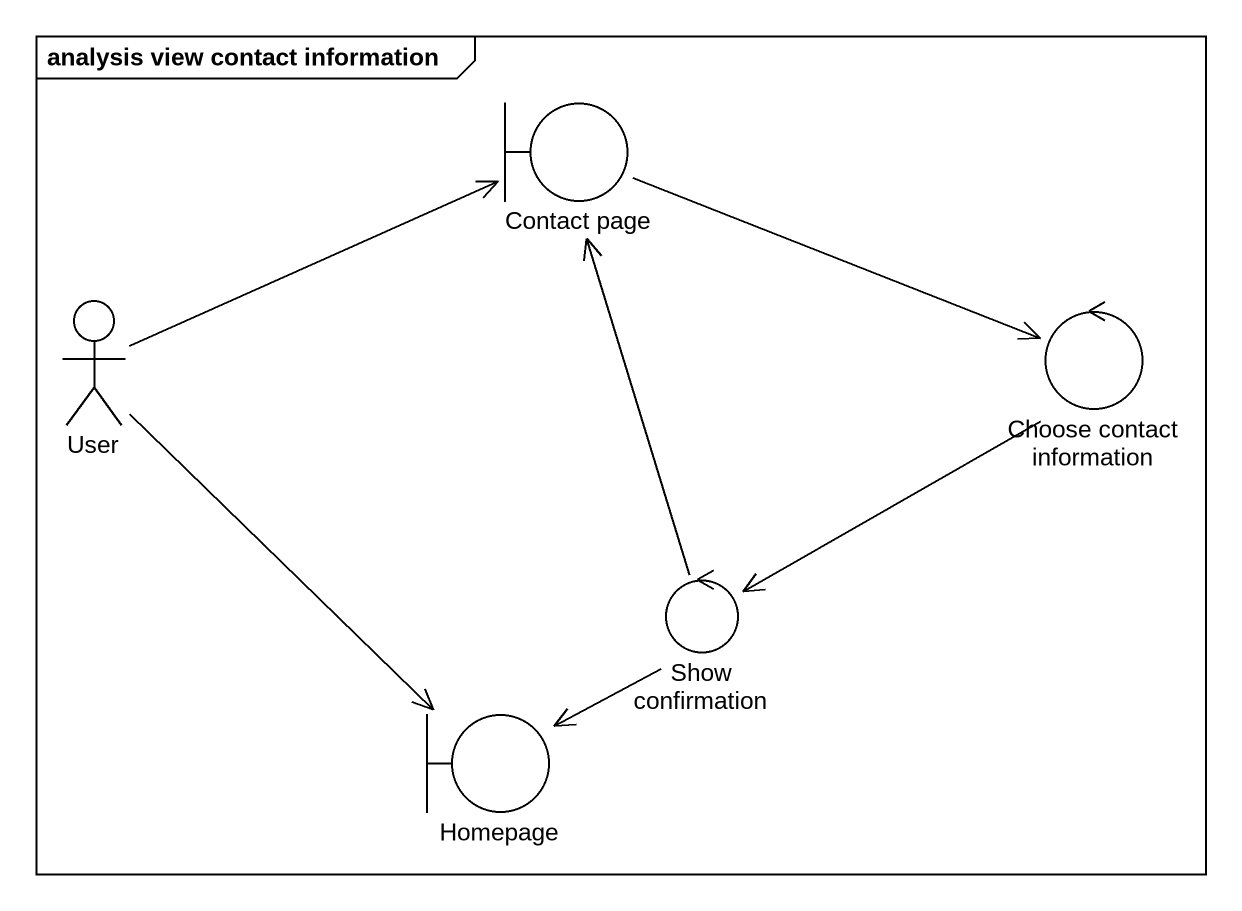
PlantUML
@startuml
mainframe analysis view contact information
boundary "Contact page" as Contact_page
actor User
control "Choose contact information" as Choose_contact_information
control "Show confirmation" as Show_confirmation
boundary Homepage
Contact_page -right-> Choose_contact_information
User -right-> Contact_page
User --> Homepage
Choose_contact_information --> Show_confirmation
Show_confirmation -up-> Contact_page
Show_confirmation --> Homepage
@enduml
